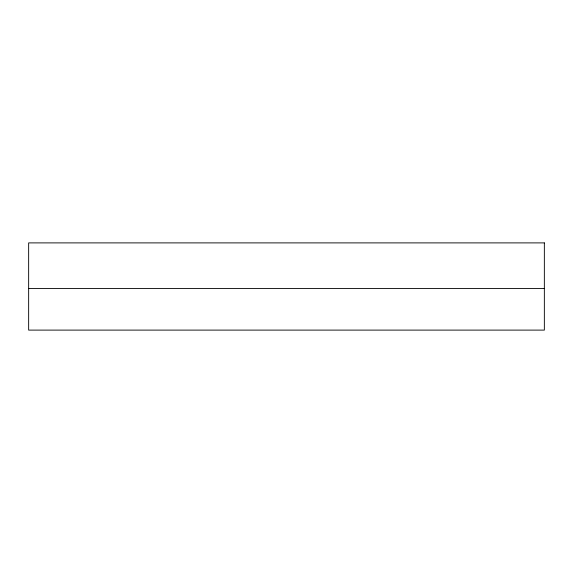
<?xml version="1.0" encoding="UTF-8"?>
<svg xmlns="http://www.w3.org/2000/svg" width="573" height="573" viewBox="0 0 573 573"><rect width="100%" height="100%" fill="white"/><g stroke="black" fill="none" stroke-linecap="round" stroke-linejoin="round"><path stroke-width="0.86" d="M28.65 288.491L544.35 288.491M544.35 242.895L28.65 242.895L28.65 330.105L544.35 330.105L544.35 242.895"/></g></svg>
